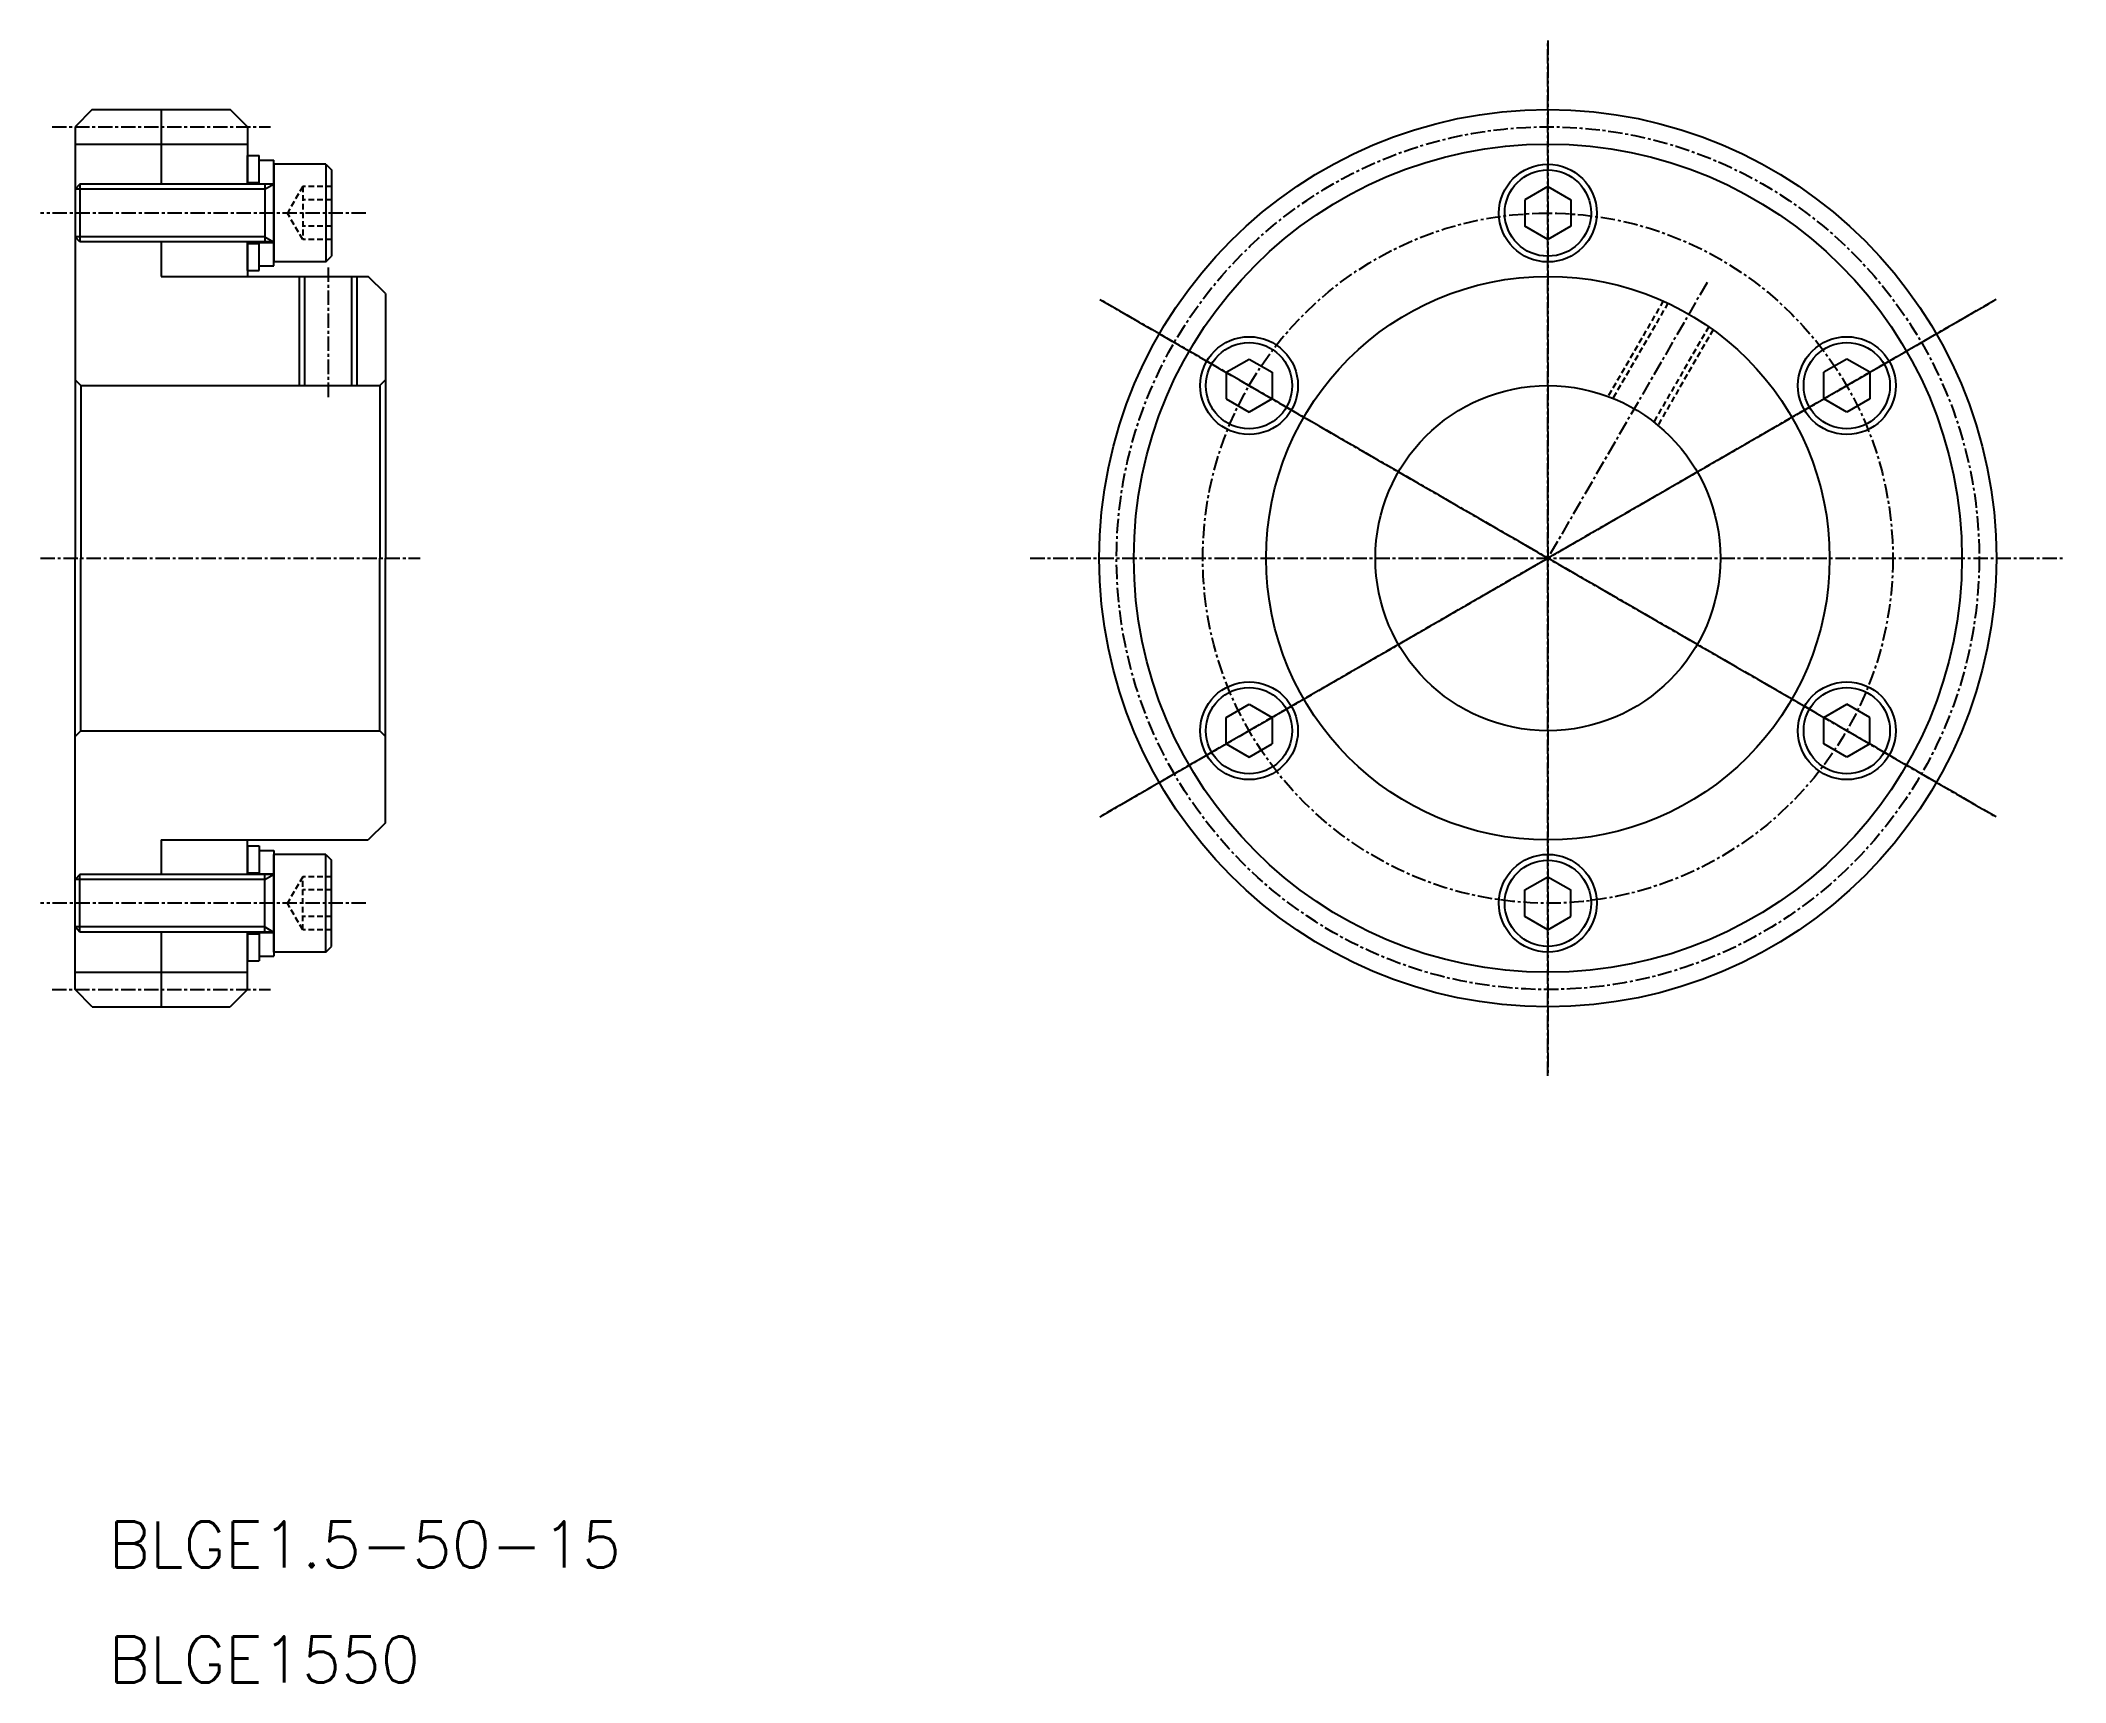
# Model space of a CAD drawing. Extents: x 0 to 176, y 0 to 143.
import ezdxf

# ---------------------------------------------------------------- set-up
doc = ezdxf.new("R2010")
doc.units = 0
doc.linetypes.add('CENTER', pattern=[2, 1.25, -0.25, 0.25, -0.25])
doc.linetypes.add('DASHED', pattern=[0.75, 0.5, -0.25])
doc.layers.get('0').update_dxf_attribs({"linetype": 'CONTINUOUS'})
doc.layers.add('CENTER', color=1, linetype='CENTER')
doc.styles.get("Standard").update_dxf_attribs({"font": 'txt', "bigfont": 'BIGFONT'})

msp = doc.modelspace()

# ---------------------------------------------------------------- linework, layer by layer
at = {"color": 7, "linetype": 'CONTINUOUS'}
for p, q in [((4.5, 136.74), (3, 135.24)), ((4.5, 136.74), (16.5, 136.74)), ((10.5, 136.74), (10.5, 130.24)), ((18, 135.24), (16.5, 136.74)), ((3, 135.24), (3, 97.74)), ((18, 135.24), (18, 130.24)), ((3, 133.74), (18, 133.74)), ((18, 130.24), (18, 132.74)), ((18, 132.74), (19, 132.74)), ((19, 130.24), (19, 132.74)), ((19, 130.24), (19, 132.34)), ((19, 132.34), (20.3, 132.34)), ((20.3, 123.14), (20.3, 132.34)), ((18, 130.39), (19, 130.39)), ((19, 130.29), (20.3, 130.29)), ((24.8, 131.99), (20.3, 131.99)), ((20.3, 131.99), (20.3, 123.49)), ((24.8, 131.99), (24.8, 123.49)), ((24.8, 131.99), (25.3, 131.49)), ((25.3, 131.49), (25.3, 123.99)), ((3.43, 130.24), (3, 129.81)), ((3, 129.81), (3, 125.67)), ((20.3, 130.24), (3.43, 130.24)), ((3.43, 130.24), (3.43, 125.24)), ((19.5, 130.24), (19.5, 125.24)), ((131.06, 130.05), (129.06, 128.9)), ((129.06, 128.9), (129.06, 126.59)), ((131.06, 130.05), (133.06, 128.9)), ((133.06, 128.9), (133.06, 126.59)), ((19, 127.74), (19, 127.74)), ((3.43, 125.24), (3, 125.67)), ((20.3, 125.24), (3.43, 125.24)), ((10.5, 125.24), (10.5, 122.24)), ((18, 125.24), (18, 122.24)), ((18, 122.74), (18, 125.24)), ((18, 125.09), (19, 125.09)), ((19, 122.74), (19, 125.24)), ((19, 123.14), (19, 125.24)), ((19, 125.19), (20.3, 125.19)), ((131.06, 125.43), (129.06, 126.59)), ((133.06, 126.59), (131.06, 125.43)), ((24.8, 123.49), (20.3, 123.49)), ((24.8, 123.49), (25.3, 123.99)), ((10.5, 122.24), (28.5, 122.24)), ((18, 122.74), (19, 122.74)), ((19, 123.14), (20.3, 123.14)), ((22.95, 122.24), (22.95, 112.74)), ((27.05, 122.24), (27.05, 112.74)), ((30, 120.74), (28.5, 122.24)), ((30, 120.74), (30, 97.74)), ((3, 115.74), (3, 115.74)), ((103.08, 113.9), (105.08, 115.05)), ((105.08, 115.05), (107.08, 113.9)), ((157.05, 115.05), (155.05, 113.9)), ((159.05, 113.9), (157.05, 115.05)), ((3.5, 112.74), (3, 113.24)), ((3.5, 112.74), (29.5, 112.74)), ((3.5, 112.74), (3.5, 97.74)), ((29.5, 112.74), (30, 113.24)), ((29.5, 112.74), (29.5, 97.74)), ((103.08, 113.9), (103.08, 111.59)), ((107.08, 113.9), (107.08, 111.59)), ((155.05, 111.59), (155.05, 113.9)), ((159.05, 113.9), (159.05, 111.59)), ((103.08, 111.59), (105.08, 110.43)), ((107.08, 111.59), (105.08, 110.43)), ((157.05, 110.43), (155.05, 111.59)), ((159.05, 111.59), (157.05, 110.43)), ((3, 97.74), (3, 97.74)), ((3, 60.24), (3, 97.74)), ((3, 97.74), (3, 97.74)), ((3.5, 82.74), (3.5, 97.74)), ((29.5, 82.74), (29.5, 97.74)), ((30, 74.74), (30, 97.74)), ((103.08, 83.9), (105.08, 85.05)), ((105.08, 85.05), (107.08, 83.9)), ((155.05, 83.9), (157.05, 85.05)), ((159.05, 83.9), (157.05, 85.05)), ((103.08, 81.59), (103.08, 83.9)), ((107.08, 83.9), (107.08, 81.59)), ((155.05, 81.59), (155.05, 83.9)), ((159.05, 81.59), (159.05, 83.9)), ((3.5, 82.74), (3, 82.24)), ((3.5, 82.74), (29.5, 82.74)), ((29.5, 82.74), (30, 82.24)), ((103.08, 81.59), (105.08, 80.43)), ((105.08, 80.43), (107.08, 81.59)), ((157.05, 80.43), (155.05, 81.59)), ((159.05, 81.59), (157.05, 80.43)), ((3, 79.74), (3, 79.74)), ((30, 74.74), (28.5, 73.24)), ((10.5, 73.24), (28.5, 73.24)), ((10.5, 73.24), (10.5, 70.24)), ((18, 70.24), (18, 73.24)), ((18, 72.74), (18, 70.24)), ((18, 72.74), (19, 72.74)), ((19, 72.74), (19, 70.24)), ((19, 72.34), (19, 70.24)), ((19, 72.34), (20.3, 72.34)), ((20.3, 72.34), (20.3, 63.14)), ((24.8, 71.99), (20.3, 71.99)), ((20.3, 63.49), (20.3, 71.99)), ((24.8, 63.49), (24.8, 71.99)), ((24.8, 71.99), (25.3, 71.49)), ((25.3, 63.99), (25.3, 71.49)), ((3.43, 70.24), (3, 69.81)), ((3, 65.67), (3, 69.81)), ((20.3, 70.24), (3.43, 70.24)), ((3.43, 65.24), (3.43, 70.24)), ((18, 70.39), (19, 70.39)), ((19, 70.29), (20.3, 70.29)), ((19.5, 65.24), (19.5, 70.24)), ((129.06, 68.9), (131.06, 70.05)), ((129.06, 66.59), (129.06, 68.9)), ((131.06, 70.05), (133.06, 68.9)), ((133.06, 66.59), (133.06, 68.9)), ((19, 67.74), (19, 67.74)), ((3.43, 65.24), (3, 65.68)), ((20.3, 65.24), (3.43, 65.24)), ((10.5, 65.24), (10.5, 58.74)), ((18, 60.24), (18, 65.24)), ((18, 65.24), (18, 62.74)), ((19, 65.24), (19, 62.74)), ((19, 65.24), (19, 63.14)), ((19, 65.19), (20.3, 65.19)), ((131.06, 65.43), (129.06, 66.59)), ((131.06, 65.43), (133.06, 66.59)), ((18, 65.09), (19, 65.09)), ((24.8, 63.49), (20.3, 63.49)), ((24.8, 63.49), (25.3, 63.99)), ((3, 61.74), (18, 61.74)), ((18, 62.74), (19, 62.74)), ((19, 63.14), (20.3, 63.14)), ((4.5, 58.74), (3, 60.24)), ((18, 60.24), (16.5, 58.74)), ((4.5, 58.74), (16.5, 58.74))]:
    msp.add_line(p, q, dxfattribs=at)
at = {"color": 3, "linetype": 'CONTINUOUS'}
for p, q in [((19.5, 129.81), (3, 129.81)), ((19.5, 129.81), (20.25, 130.24)), ((19.5, 125.67), (3, 125.67)), ((19.5, 125.67), (20.25, 125.24)), ((22.5, 122.24), (22.5, 112.74)), ((27.5, 122.24), (27.5, 112.74)), ((19.5, 69.81), (3, 69.81)), ((19.5, 69.81), (20.25, 70.24)), ((19.5, 65.68), (3, 65.68)), ((19.5, 65.68), (20.25, 65.24))]:
    msp.add_line(p, q, dxfattribs=at)
at = {"color": 3, "linetype": 'DASHED'}
for p, q in [((22.8, 130.05), (21.47, 127.74)), ((22.13, 128.9), (22.13, 128.9)), ((22.47, 129.47), (22.47, 129.47)), ((22.8, 130.05), (22.8, 125.43)), ((25.3, 130.05), (22.8, 130.05)), ((25.3, 128.9), (22.8, 128.9)), ((22.8, 125.43), (21.47, 127.74)), ((25.3, 126.59), (22.8, 126.59)), ((25.3, 125.43), (22.8, 125.43)), ((141.09, 120.1), (136.3, 111.8)), ((141.5, 119.91), (136.72, 111.64)), ((145.05, 117.86), (140.27, 109.59)), ((145.42, 117.6), (140.63, 109.3)), ((22.8, 70.05), (21.47, 67.74)), ((22.8, 65.43), (22.8, 70.05)), ((25.3, 70.05), (22.8, 70.05)), ((25.3, 68.9), (22.8, 68.9)), ((22.8, 65.43), (21.47, 67.74)), ((22.13, 66.59), (22.13, 66.59)), ((22.47, 66.01), (22.47, 66.01)), ((25.3, 66.59), (22.8, 66.59)), ((25.3, 65.43), (22.8, 65.43))]:
    msp.add_line(p, q, dxfattribs=at)
at = {"color": 7, "linetype": 'CONTINUOUS'}
for centre, radius in [((131.06, 97.74), 39), ((131.06, 127.74), 4.25), ((131.06, 127.74), 3.75), ((131.06, 97.74), 24.5), ((105.08, 112.74), 4.25), ((105.08, 112.74), 3.75), ((157.05, 112.74), 4.25), ((157.05, 112.74), 3.75), ((131.06, 97.74), 15), ((105.08, 82.74), 4.25), ((105.08, 82.74), 3.75), ((157.05, 82.74), 4.25), ((157.05, 82.74), 3.75), ((131.06, 67.74), 4.25), ((131.06, 67.74), 3.75)]:
    msp.add_circle(centre, radius, dxfattribs=at)
at = {"color": 3, "linetype": 'CONTINUOUS'}
msp.add_circle((131.06, 97.74), 36, dxfattribs=at)
at = {"layer": 'CENTER', "color": 1, "linetype": 'CENTER'}
for p, q in [((131.06, 142.74), (131.06, 52.74)), ((131.06, 52.74), (131.06, 142.74)), ((1, 135.24), (20, 135.24)), ((28.3, 127.74), (0, 127.74)), ((25, 123), (25, 111.51)), ((144.9, 121.7), (131.06, 97.74)), ((92.09, 120.24), (170.04, 75.24)), ((92.09, 75.24), (170.04, 120.24)), ((170.04, 75.24), (92.09, 120.24)), ((170.04, 120.24), (92.09, 75.24)), ((0, 97.74), (33, 97.74)), ((86.06, 97.74), (176.06, 97.74)), ((28.3, 67.74), (0, 67.74)), ((1, 60.24), (20, 60.24))]:
    msp.add_line(p, q, dxfattribs=at)
for radius in [37.5, 30]:
    msp.add_circle((131.06, 97.74), radius, dxfattribs=at)

# ---------------------------------------------------------------- texts
at = {"color": 7, "linetype": 'CONTINUOUS'}
for s, p in [('BLGE1.5-50-15', (5.92, 10)), ('BLGE1550', (5.92, 0))]:
    msp.add_text(s, height=4, dxfattribs=at).set_placement(p)

doc.saveas('drawing.dxf')
